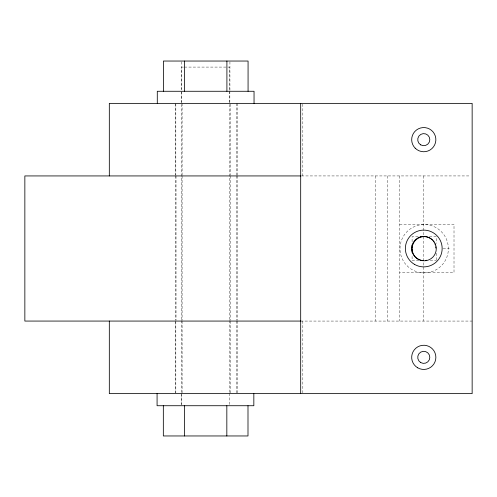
<?xml version="1.0" encoding="UTF-8"?>
<svg xmlns="http://www.w3.org/2000/svg" width="497" height="497" viewBox="0 0 497 497"><rect width="100%" height="100%" fill="white"/><g stroke="black" fill="none" stroke-linecap="round" stroke-linejoin="round"><path stroke-width="0.37" stroke-dasharray="2.48 1.86" d="M183.399 67.083L181.653 67.083L181.653 319.708M184.48 67.083L226.228 67.083M227.93 67.083L229.67 67.083L229.67 319.708M301.462 175.932L470.616 175.932M399.582 224.309L454.009 224.309L454.009 272.691L399.582 272.691M418.139 236.615L412.094 236.615L412.094 242.666M429.476 236.615L436.279 236.615L436.279 243.418M443.088 248.711L449.288 248.711M418.896 260.807L412.094 260.807L412.094 255.514M430.234 260.807L436.279 260.807M300.685 321.068L472.15 321.068M436.279 253.246L436.279 260.049M423.773 175.932L423.773 321.068M399.582 175.932L399.582 321.068M387.679 175.932L387.679 321.068M375.397 175.932L375.397 321.068M302.828 104.14L302.828 175.932M302.828 321.068L302.828 392.86M237.199 103.37L237.199 175.161M237.199 175.932L237.199 320.292M237.199 321.068L237.199 392.86M236.504 175.932L236.504 320.292M236.311 103.37L236.311 175.161M236.311 321.068L236.311 392.86M230.434 104.14L230.434 175.161M230.434 175.932L230.434 320.292M230.434 321.068L230.434 392.86M229.931 61.814L229.931 91.274M229.856 91.274L229.856 102.612M229.67 320.484L229.67 392.555M229.67 393.326L229.645 404.968M182.095 103.37L182.095 175.161M182.095 175.932L182.095 320.292M182.095 321.068L182.095 392.86M181.653 320.484L181.653 392.555M181.653 393.326L181.653 404.949M181.554 61.814L181.554 89.721M181.473 92.032L181.473 102.612M181.268 394.388L181.268 404.968M176.031 175.932L176.031 320.292M175.839 104.14L175.839 175.161M175.839 321.839L175.839 392.86M175.329 103.37L175.329 175.161M175.329 175.932L175.329 320.292M175.329 321.068L175.329 392.86M407.08 265.814A24.191 24.191 0 0 0 447.548 254.973A24.191 24.191 0 0 0 417.927 225.346A24.191 24.191 0 0 0 407.08 265.814"/><path stroke-width="0.75" d="M300.809 175.932L24.85 175.932L24.85 321.068L300.809 321.068M420.406 236.615L422.674 236.615M412.094 244.934L412.094 247.953M412.094 249.469L412.094 252.488M300.685 103.37L300.685 393.63M254.042 103.37L254.042 91.274L157.288 91.274L157.288 103.37M253.837 393.63L253.837 405.726L157.077 405.726L157.077 393.63M248.071 91.274L248.071 61.038L163.414 61.038L163.414 91.274M247.997 405.726L247.997 435.962L163.333 435.962L163.333 405.726M226.905 61.038L226.905 91.274M226.831 405.726L226.831 435.962M184.573 61.038L184.573 91.274M184.499 405.726L184.499 435.962M109.321 175.932L109.321 103.37L472.15 103.37L472.15 393.63L109.321 393.63L109.321 321.068M426.712 260.229A12.096 12.096 0 0 1 425.469 260.478M423.574 260.596A12.096 12.096 0 0 1 412.678 243.685A12.096 12.096 0 0 1 432.465 240.088M433.297 241.045A12.096 12.096 0 0 1 434.024 242.076M434.9 243.76A12.096 12.096 0 0 1 435.335 244.946M435.745 246.804A12.096 12.096 0 0 1 435.857 248.065M418.139 259.185A12.096 12.096 0 0 0 436.279 248.711A12.096 12.096 0 0 0 418.139 238.237A12.096 12.096 0 0 0 418.139 259.185M414.579 264.423A18.383 18.383 0 0 0 442.156 248.5A18.383 18.383 0 0 0 414.579 232.577A18.383 18.383 0 0 0 414.579 264.423M420.748 362.586A6.045 6.045 0 0 0 429.818 357.349A6.045 6.045 0 0 0 420.748 352.112A6.045 6.045 0 0 0 420.748 362.586M417.728 367.823A12.096 12.096 0 0 0 435.869 357.349A12.096 12.096 0 0 0 417.728 346.875A12.096 12.096 0 0 0 417.728 367.823M420.748 144.888A6.045 6.045 0 0 0 429.818 139.651A6.045 6.045 0 0 0 420.748 134.414A6.045 6.045 0 0 0 420.748 144.888M415.219 148.205A12.096 12.096 0 0 0 435.453 142.782A12.096 12.096 0 0 0 420.642 127.971A12.096 12.096 0 0 0 415.219 148.205"/></g></svg>
